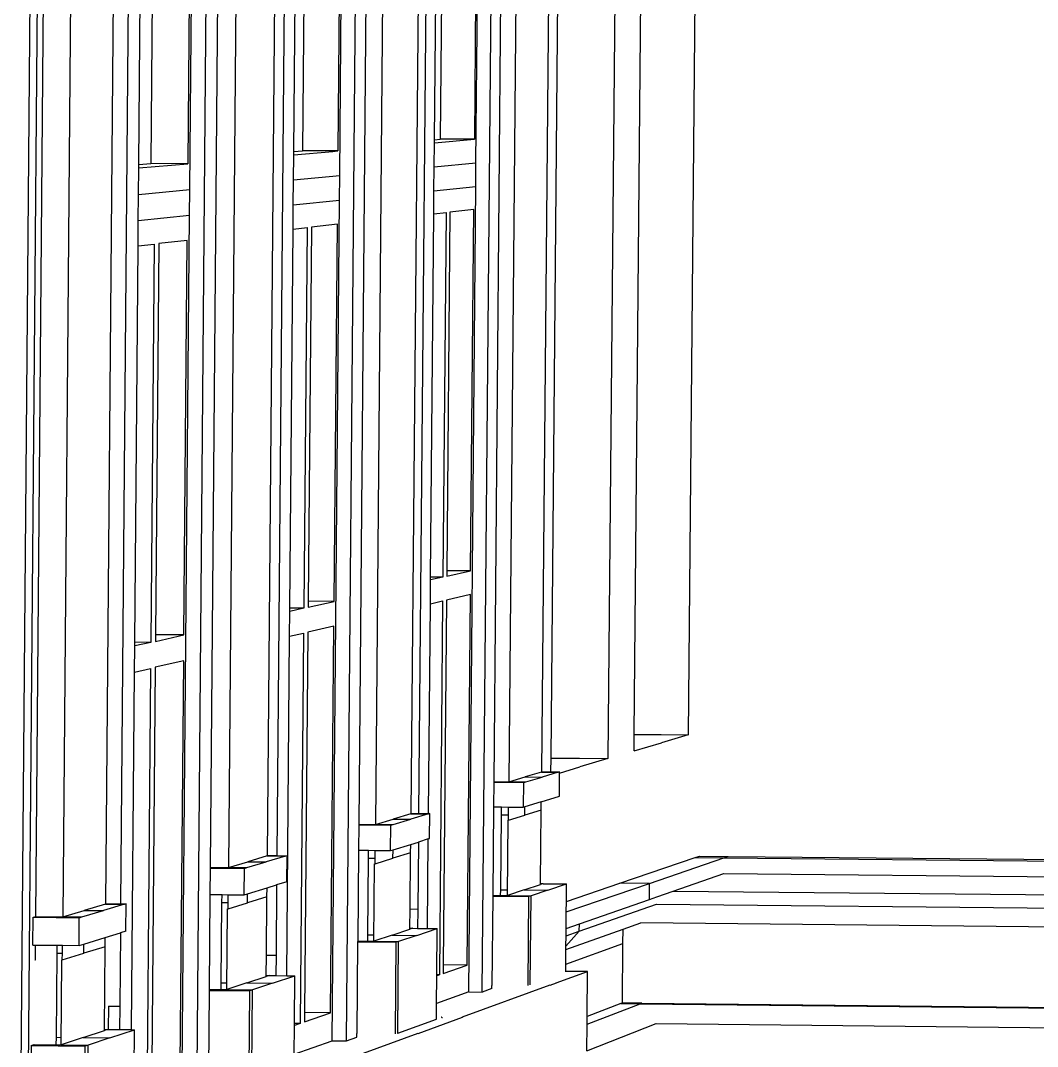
# Model space of a CAD drawing. Extents: x -106 to 80, y -44 to 65.
# Drawn here: x 62.13 to 70.2, y -1.92 to 6.22 of the extents above; entities that cross this region are included whole.
import ezdxf

# ---------------------------------------------------------------- set-up
doc = ezdxf.new("R2010")
doc.units = 0
doc.layers.get('0').update_dxf_attribs({"linetype": 'CONTINUOUS'})

msp = doc.modelspace()

# ---------------------------------------------------------------- linework, layer by layer
for p, q in [((62.1855, -2.7192), (62.4309, 26.7885)), ((62.1266, -2.7403), (62.3679, 26.3141)), ((66.9597, 19.3569), (66.7901, 0.3629)), ((67.5934, 19.0352), (67.4269, 0.5516)), ((63.0087, 9.6081), (62.9213, -0.7902)), ((64.2467, 9.5085), (64.1617, -0.4083)), ((65.3697, 9.4182), (65.2869, -0.0738)), ((66.3385, 0.3667), (66.4175, 9.277)), ((66.9994, 0.5551), (67.077, 9.2265)), ((64.6605, 4.9896), (64.6786, 7.0865)), ((64.7138, -1.8789), (64.7914, 7.0879)), ((65.7422, 5.0902), (65.7599, 7.0994)), ((65.7925, -1.4913), (65.8681, 7.1007)), ((63.4703, 4.8789), (63.4889, 7.0723)), ((63.527, -2.3054), (63.6067, 7.0737)), ((65.9435, 7.0616), (65.8829, 0.1793)), ((66.0637, 7.0616), (66.003, 0.1783)), ((66.3229, 7.0651), (66.2627, 0.2578)), ((62.2473, -0.8913), (62.3118, 6.8588)), ((62.5261, 6.8586), (62.4614, -0.8934)), ((62.8653, 6.8651), (62.801, -0.789)), ((63.065, 5.0767), (63.0801, 6.8705)), ((63.1758, 6.8724), (63.1608, 5.0848)), ((63.4704, 6.878), (63.4552, 5.084)), ((63.6954, 6.8863), (63.6325, -0.5012)), ((63.8398, 6.8862), (63.7768, -0.5025)), ((64.148, 6.892), (64.0855, -0.4076)), ((64.2958, 5.1807), (64.3105, 6.8941)), ((64.3796, 6.8954), (64.3649, 5.1865)), ((64.6616, 6.9008), (64.6468, 5.1858)), ((64.8723, 6.9062), (64.8111, -0.159)), ((65.0051, 6.9061), (64.9437, -0.1602)), ((65.2871, 6.9116), (65.2262, -0.0733)), ((65.4125, 5.275), (65.4268, 6.9154)), ((65.4736, 6.9163), (65.4593, 5.2789)), ((65.7442, 6.9215), (65.7297, 5.2782)), ((65.4106, 5.0594), (65.4123, 5.2511)), ((65.4123, 5.2511), (65.7297, 5.2782)), ((65.4123, 5.2511), (65.4125, 5.275)), ((65.4125, 5.275), (65.4593, 5.2789)), ((65.7297, 5.2782), (65.4593, 5.2789)), ((64.2938, 4.9555), (64.2956, 5.1558)), ((64.2956, 5.1558), (64.6058, 5.1823)), ((64.2956, 5.1558), (64.2958, 5.1807)), ((64.2958, 5.1807), (64.3649, 5.1865)), ((64.6058, 5.1859), (64.3649, 5.1865)), ((64.6058, 5.1823), (64.6058, 5.1859)), ((64.6468, 5.1858), (64.6058, 5.1859)), ((64.6058, 5.1823), (64.6468, 5.1858)), ((63.063, 4.841), (63.0648, 5.0507)), ((63.0648, 5.0507), (63.4552, 5.084)), ((63.0648, 5.0507), (63.065, 5.0767)), ((63.065, 5.0767), (63.1608, 5.0848)), ((63.4552, 5.084), (63.1608, 5.0848)), ((65.4089, 4.8701), (65.4106, 5.0594)), ((65.4106, 5.0594), (65.7422, 5.0902)), ((65.7406, 4.9034), (65.7422, 5.0902)), ((64.2938, 4.9555), (64.6605, 4.9896)), ((64.6588, 4.7946), (64.6605, 4.9896)), ((64.2921, 4.7578), (64.2938, 4.9555)), ((65.4089, 4.8701), (65.7406, 4.9034)), ((65.6844, -1.4901), (65.7406, 4.9034)), ((63.0613, 4.634), (63.063, 4.841)), ((63.063, 4.841), (63.4703, 4.8789)), ((63.4686, 4.6749), (63.4703, 4.8789)), ((65.4073, 4.6862), (65.4089, 4.8701)), ((64.2905, 4.5657), (64.2921, 4.7578)), ((64.2921, 4.7578), (64.6588, 4.7946)), ((64.6012, -1.8777), (64.6588, 4.7946)), ((63.0613, 4.634), (63.4686, 4.6749)), ((63.4094, -2.304), (63.4686, 4.6749)), ((65.3821, 1.8028), (65.4073, 4.6862)), ((65.4073, 4.6862), (65.5047, 4.6967)), ((65.5047, 4.6967), (65.4794, 1.8021)), ((65.5353, 4.7), (65.5104, 1.8526)), ((65.7248, 4.7205), (65.5353, 4.7)), ((65.6997, 1.8513), (65.7248, 4.7205)), ((63.0596, 4.433), (63.0613, 4.634)), ((64.2646, 1.5564), (64.2905, 4.5657)), ((64.2905, 4.5657), (64.4019, 4.5778)), ((64.4019, 4.5778), (64.3759, 1.5557)), ((64.4353, 4.5814), (64.4097, 1.6107)), ((64.6418, 4.6036), (64.4353, 4.5814)), ((64.6159, 1.6093), (64.6418, 4.6036)), ((63.0331, 1.2852), (63.0596, 4.433)), ((63.0596, 4.433), (63.1875, 4.4468)), ((63.1875, 4.4468), (63.1608, 1.2842)), ((63.224, 4.4507), (63.1978, 1.3446)), ((63.45, 4.4751), (63.224, 4.4507)), ((63.4235, 1.3429), (63.45, 4.4751)), ((65.3819, 1.7803), (65.3821, 1.8028)), ((65.4794, 1.8021), (65.3819, 1.7803)), ((65.4794, 1.8021), (65.3821, 1.8028)), ((65.5104, 1.8526), (65.51, 1.809)), ((65.51, 1.809), (65.6997, 1.8513)), ((65.6997, 1.8513), (65.5104, 1.8526)), ((65.3803, 1.5909), (65.3819, 1.7803)), ((65.698, 1.6643), (65.5084, 1.6205)), ((65.6722, -1.2782), (65.698, 1.6643)), ((64.2644, 1.5307), (64.2646, 1.5564)), ((64.3759, 1.5557), (64.2644, 1.5307)), ((64.3759, 1.5557), (64.2646, 1.5564)), ((64.4097, 1.6107), (64.4093, 1.5631)), ((64.4093, 1.5631), (64.6159, 1.6093)), ((64.6159, 1.6093), (64.4097, 1.6107)), ((65.3657, -0.0745), (65.3803, 1.5909)), ((65.3803, 1.5909), (65.4777, 1.6134)), ((65.4777, 1.6134), (65.4518, -1.3551)), ((65.5084, 1.6205), (65.483, -1.2762)), ((64.2627, 1.3329), (64.2644, 1.5307)), ((64.6142, 1.414), (64.4076, 1.3663)), ((64.5877, -1.6567), (64.6142, 1.414)), ((63.1978, 1.3446), (63.1973, 1.2924)), ((63.1973, 1.2924), (63.4235, 1.3429)), ((63.4235, 1.3429), (63.1978, 1.3446)), ((64.2396, -1.3622), (64.2627, 1.3329)), ((64.2627, 1.3329), (64.3742, 1.3586)), ((64.3742, 1.3586), (64.3476, -1.7405)), ((64.4076, 1.3663), (64.3816, -1.6545)), ((63.0311, 1.0485), (63.0328, 1.2557)), ((63.0328, 1.2557), (63.0331, 1.2852)), ((63.1608, 1.2842), (63.0328, 1.2557)), ((63.1608, 1.2842), (63.0331, 1.2852)), ((63.0311, 1.0485), (63.159, 1.0781)), ((63.159, 1.0781), (63.1317, -2.1649)), ((63.1956, 1.0865), (63.1689, -2.0706)), ((63.4218, 1.1387), (63.1956, 1.0865)), ((63.3945, -2.0732), (63.4218, 1.1387)), ((63.0072, -1.7902), (63.0311, 1.0485)), ((66.9982, 0.4236), (66.9994, 0.5541)), ((66.9994, 0.5541), (66.9994, 0.5551)), ((66.9994, 0.5551), (67.4269, 0.5516)), ((66.9994, 0.5541), (67.4269, 0.5506)), ((67.4269, 0.5506), (67.2145, 0.4877)), ((67.2601, 0.552), (67.2601, 0.5529)), ((67.4269, 0.5506), (67.4269, 0.5516)), ((66.9982, 0.4226), (67.2145, 0.4877)), ((66.9982, 0.4236), (66.9982, 0.4226)), ((66.3375, 0.2572), (66.3385, 0.3657)), ((66.3385, 0.3657), (66.3385, 0.3667)), ((66.3385, 0.3667), (66.7901, 0.3629)), ((66.3385, 0.3657), (66.7901, 0.3619)), ((66.7901, 0.3619), (66.5658, 0.2954)), ((66.6189, 0.3633), (66.6189, 0.3643)), ((66.7901, 0.3619), (66.7901, 0.3629)), ((66.2626, 0.2547), (66.1335, 0.2167)), ((66.2627, 0.2578), (66.2626, 0.2547)), ((66.2626, 0.2547), (66.3955, 0.2536)), ((66.2627, 0.2578), (66.3375, 0.2572)), ((66.3955, 0.2536), (66.267, 0.2155)), ((66.3375, 0.2572), (66.4059, 0.2566)), ((66.4059, 0.2566), (66.3955, 0.2536)), ((66.4041, 0.0628), (66.4058, 0.2473)), ((66.4058, 0.2473), (66.5658, 0.2954)), ((66.4058, 0.2473), (66.4059, 0.2566)), ((65.8828, 0.1744), (65.8811, -0.0217)), ((65.8829, 0.1793), (65.8828, 0.1744)), ((65.8828, 0.1744), (66.1212, 0.1724)), ((65.8829, 0.1793), (66.003, 0.1783)), ((66.003, 0.1783), (66.1335, 0.2167)), ((66.003, 0.1783), (66.1372, 0.1771)), ((66.1195, -0.0238), (66.1212, 0.1724)), ((66.1212, 0.1724), (66.1372, 0.1771)), ((66.1335, 0.2167), (66.267, 0.2155)), ((66.1372, 0.1771), (66.267, 0.2155)), ((66.2605, 0.0191), (66.1314, -0.0202)), ((66.26, -0.047), (66.2605, 0.0191)), ((66.2605, 0.0191), (66.4041, 0.0628)), ((65.2262, -0.0767), (65.0858, -0.1182)), ((65.3646, -0.078), (65.2249, -0.1195)), ((65.2262, -0.0733), (65.2869, -0.0738)), ((65.2262, -0.0733), (65.2262, -0.0767)), ((65.2262, -0.0767), (65.3646, -0.078)), ((65.2869, -0.0738), (65.3657, -0.0745)), ((65.3758, -0.0746), (65.3646, -0.078)), ((65.3657, -0.0745), (65.3758, -0.0746)), ((65.3741, -0.2735), (65.3758, -0.0746)), ((65.8811, -0.0217), (65.8749, -0.7242)), ((65.8811, -0.0217), (65.9445, -0.0222)), ((65.9439, -0.0849), (65.9445, -0.0222)), ((65.9445, -0.0222), (66.0012, -0.0227)), ((66.0006, -0.0855), (66.0012, -0.0227)), ((66.0012, -0.0227), (66.1195, -0.0238)), ((66.1314, -0.0202), (66.1195, -0.0238)), ((66.1308, -0.0866), (66.1314, -0.0202)), ((66.26, -0.047), (66.1308, -0.0866)), ((66.2548, -0.6312), (66.26, -0.047)), ((64.8111, -0.159), (64.9437, -0.1602)), ((64.8111, -0.159), (64.8111, -0.1643)), ((64.9437, -0.1602), (65.0858, -0.1182)), ((64.9437, -0.1602), (65.0836, -0.1614)), ((65.0662, -0.1666), (65.0836, -0.1614)), ((65.0836, -0.1614), (65.2249, -0.1195)), ((65.0858, -0.1182), (65.2249, -0.1195)), ((65.9387, -0.6792), (65.9439, -0.0849)), ((65.9439, -0.0849), (66.0006, -0.0855)), ((65.9915, -0.7254), (65.9968, -0.1277)), ((65.9968, -0.1277), (66.0003, -0.1267)), ((66.0003, -0.1267), (66.0006, -0.0855)), ((66.0003, -0.1267), (66.1308, -0.0866)), ((64.8111, -0.1643), (64.8093, -0.3656)), ((64.8111, -0.1643), (65.0662, -0.1666)), ((65.0645, -0.368), (65.0662, -0.1666)), ((65.0836, -0.3621), (65.2241, -0.3193)), ((65.2235, -0.3863), (65.2241, -0.3193)), ((65.2241, -0.3193), (65.2849, -0.3007)), ((65.2849, -0.3007), (65.2802, -0.8327)), ((65.364, -0.2766), (65.2849, -0.3007)), ((65.3578, -0.9867), (65.364, -0.2766)), ((65.364, -0.2766), (65.3741, -0.2735)), ((64.8093, -0.3656), (64.8031, -1.0866)), ((64.8093, -0.3656), (64.8889, -0.3663)), ((64.8884, -0.4277), (64.8889, -0.3663)), ((64.8889, -0.3663), (64.942, -0.3668)), ((64.9414, -0.4282), (64.942, -0.3668)), ((64.942, -0.3668), (65.0645, -0.368)), ((65.0645, -0.368), (65.0836, -0.3621)), ((65.0831, -0.4295), (65.0836, -0.3621)), ((65.2235, -0.3863), (65.0831, -0.4295)), ((65.2196, -0.8321), (65.2235, -0.3863)), ((63.7768, -0.5025), (63.932, -0.4567)), ((63.9228, -0.5039), (64.0773, -0.4581)), ((64.0855, -0.4114), (63.932, -0.4567)), ((63.932, -0.4567), (64.0773, -0.4581)), ((64.2299, -0.4127), (64.0773, -0.4581)), ((64.0855, -0.4076), (64.1617, -0.4083)), ((64.0855, -0.4076), (64.0855, -0.4114)), ((64.0855, -0.4114), (64.2299, -0.4127)), ((64.1617, -0.4083), (64.2422, -0.4091)), ((64.2422, -0.4091), (64.2299, -0.4127)), ((64.2404, -0.6169), (64.2422, -0.4091)), ((64.8831, -1.0375), (64.8884, -0.4277)), ((64.8884, -0.4277), (64.9414, -0.4282)), ((64.9319, -1.0879), (64.9372, -0.4744)), ((64.9372, -0.4744), (64.941, -0.4732)), ((64.941, -0.4732), (64.9414, -0.4282)), ((64.941, -0.4732), (65.0831, -0.4295)), ((66.8855, -0.6271), (67.4823, -0.4245)), ((67.12, -0.6293), (67.711, -0.4266)), ((67.4823, -0.4245), (67.5169, -0.4127)), ((67.4823, -0.4245), (67.711, -0.4266)), ((67.5169, -0.4127), (67.7453, -0.4149)), ((67.711, -0.4266), (67.7453, -0.4149)), ((67.711, -0.4266), (71.7018, -0.4638)), ((67.7453, -0.4149), (71.332, -0.4482)), ((63.6325, -0.507), (63.6307, -0.7175)), ((63.6325, -0.5012), (63.7768, -0.5025)), ((63.6325, -0.5012), (63.6325, -0.507)), ((63.6325, -0.507), (63.9038, -0.5096)), ((63.7768, -0.5025), (63.9228, -0.5039)), ((63.902, -0.7201), (63.9038, -0.5096)), ((63.9038, -0.5096), (63.9228, -0.5039)), ((67.3069, -0.6911), (67.7099, -0.5507)), ((67.7099, -0.5507), (71.7006, -0.5885)), ((64.0833, -0.6648), (64.1597, -0.6416)), ((64.1597, -0.6416), (64.1549, -1.1995)), ((64.2404, -0.6169), (64.1597, -0.6416)), ((66.1255, -0.681), (66.2547, -0.6382)), ((66.2547, -0.6382), (66.2548, -0.6312)), ((66.2754, -0.6314), (66.2547, -0.6382)), ((66.2754, -0.6314), (66.2548, -0.6312)), ((66.2548, -0.6312), (66.2754, -0.6314)), ((66.2754, -0.6314), (66.4612, -0.6332)), ((66.3125, -0.6828), (66.4612, -0.6332)), ((66.4594, -0.8558), (67.12, -0.6293)), ((66.46, -0.7715), (66.8855, -0.6271)), ((66.46, -0.7715), (66.4612, -0.6332)), ((67.12, -0.6293), (66.8855, -0.6271)), ((67.1189, -0.7566), (67.12, -0.6293)), ((63.6307, -0.7175), (63.6243, -1.4711)), ((63.6307, -0.7175), (63.7265, -0.7184)), ((63.726, -0.7801), (63.7265, -0.7184)), ((63.7265, -0.7184), (63.7749, -0.7189)), ((63.7744, -0.7806), (63.7749, -0.7189)), ((63.7749, -0.7189), (63.902, -0.7201)), ((63.902, -0.7201), (63.9298, -0.7116)), ((63.9292, -0.7821), (63.9298, -0.7116)), ((63.9298, -0.7116), (64.0833, -0.6648)), ((64.0827, -0.7349), (64.0833, -0.6648)), ((65.8749, -0.7302), (65.8686, -1.439)), ((65.8749, -0.7242), (65.9915, -0.7254)), ((65.8749, -0.7242), (65.8749, -0.7302)), ((65.8749, -0.7302), (65.9739, -0.7312)), ((65.9383, -0.7248), (65.9387, -0.6792)), ((65.9387, -0.6792), (65.9919, -0.6797)), ((65.9915, -0.7254), (65.9739, -0.7312)), ((65.9739, -0.7312), (66.162, -0.733)), ((66.1255, -0.681), (65.9915, -0.7254)), ((65.9915, -0.7254), (66.1795, -0.7272)), ((66.1255, -0.681), (66.3125, -0.6828)), ((66.1795, -0.7272), (66.162, -0.733)), ((66.1732, -1.4346), (66.1795, -0.7272)), ((66.3125, -0.6828), (66.1795, -0.7272)), ((67.1768, -0.7364), (67.3069, -0.6911)), ((67.3069, -0.6911), (71.6017, -0.7325)), ((62.801, -0.7931), (62.6322, -0.843)), ((62.9522, -0.7946), (62.7843, -0.8445)), ((62.801, -0.789), (62.9213, -0.7902)), ((62.801, -0.789), (62.801, -0.7931)), ((62.801, -0.7931), (62.9522, -0.7946)), ((62.9213, -0.7902), (62.9657, -0.7906)), ((62.9657, -0.7906), (62.9522, -0.7946)), ((62.9639, -1.0085), (62.9657, -0.7906)), ((63.7206, -1.4176), (63.726, -0.7801)), ((63.726, -0.7801), (63.7744, -0.7806)), ((63.774, -0.8298), (63.7744, -0.7806)), ((63.774, -0.8298), (63.9292, -0.7821)), ((64.0827, -0.7349), (63.9292, -0.7821)), ((64.0787, -1.1987), (64.0827, -0.7349)), ((66.1557, -1.4409), (66.162, -0.733)), ((66.4592, -0.8558), (66.46, -0.7715)), ((66.5624, -1.0085), (67.1763, -0.7931)), ((66.5629, -0.9503), (67.1189, -0.7566)), ((67.1189, -0.7566), (67.1768, -0.7364)), ((67.1763, -0.7931), (71.6007, -0.8363)), ((62.2261, -0.8975), (62.2473, -0.8913)), ((62.2473, -0.8913), (62.4614, -0.8934)), ((62.4614, -0.8934), (62.6322, -0.843)), ((62.4614, -0.8934), (62.6144, -0.895)), ((62.5934, -0.9012), (62.6144, -0.895)), ((62.6144, -0.895), (62.7843, -0.8445)), ((62.6322, -0.843), (62.7843, -0.8445)), ((63.7644, -1.4726), (63.7698, -0.8311)), ((63.7698, -0.8311), (63.774, -0.8298)), ((65.2183, -0.9853), (65.2196, -0.8321)), ((65.2196, -0.8321), (65.2802, -0.8327)), ((65.2802, -0.8327), (65.2789, -0.9859)), ((66.4581, -0.9868), (66.4592, -0.8559)), ((66.4582, -0.9867), (66.4594, -0.8558)), ((66.4592, -0.8559), (66.4594, -0.8558)), ((66.4594, -0.8558), (66.4592, -0.8558)), ((66.4592, -0.8559), (66.4592, -0.8558)), ((62.2242, -1.1183), (62.2261, -0.8975)), ((62.2261, -0.8975), (62.5934, -0.9012)), ((62.5916, -1.1221), (62.5934, -0.9012)), ((66.4582, -0.9867), (66.5629, -0.9503)), ((66.5624, -1.0085), (66.5629, -0.9503)), ((66.9101, -0.9934), (67.0517, -0.9431)), ((71.3269, -0.9855), (67.0517, -0.9431)), ((62.7987, -1.0589), (62.9193, -1.0221)), ((62.9193, -1.0221), (62.9144, -1.6039)), ((62.9639, -1.0085), (62.9193, -1.0221)), ((64.8827, -1.0874), (64.8831, -1.0375)), ((64.8831, -1.0375), (64.9323, -1.038)), ((65.0777, -1.0395), (64.9319, -1.0879)), ((65.0777, -1.0395), (65.2182, -0.9929)), ((65.0777, -1.0395), (65.2725, -1.0415)), ((65.2725, -1.0415), (65.1277, -1.0898)), ((65.2182, -0.9929), (65.2183, -0.9853)), ((65.2407, -0.9855), (65.2182, -0.9929)), ((65.2183, -0.9853), (65.2407, -0.9855)), ((65.2183, -0.9853), (65.2407, -0.9855)), ((65.2407, -0.9855), (65.2789, -0.9859)), ((65.2725, -1.0415), (65.4342, -0.9874)), ((65.2789, -0.9859), (65.3578, -0.9867)), ((65.3578, -0.9867), (65.4342, -0.9874)), ((65.431, -1.3549), (65.4342, -0.9874)), ((66.4566, -1.1545), (66.9101, -0.9934)), ((66.4568, -1.1271), (66.5624, -1.0085)), ((66.4568, -1.1271), (66.4575, -1.0452)), ((66.4575, -1.0452), (66.4581, -0.9868)), ((66.4575, -1.0452), (66.5624, -1.0085)), ((66.4581, -0.9868), (66.4582, -0.9867)), ((66.909, -1.1065), (66.9101, -0.9934)), ((62.2242, -1.1183), (62.417, -1.1203)), ((62.2444, -1.2346), (62.2454, -1.1185)), ((62.4165, -1.1821), (62.417, -1.1203)), ((62.417, -1.1203), (62.4595, -1.1207)), ((62.459, -1.1825), (62.4595, -1.1207)), ((62.4595, -1.1207), (62.5916, -1.1221)), ((62.5916, -1.1221), (62.63, -1.1104)), ((62.6294, -1.1842), (62.63, -1.1104)), ((62.7981, -1.1323), (62.6294, -1.1842)), ((62.63, -1.1104), (62.7987, -1.0589)), ((62.7926, -1.7878), (62.7981, -1.1323)), ((62.7981, -1.1323), (62.7987, -1.0589)), ((64.803, -1.0931), (64.7967, -1.8208)), ((64.8031, -1.0866), (64.803, -1.0931)), ((64.803, -1.0931), (64.9127, -1.0942)), ((64.8031, -1.0866), (64.9319, -1.0879)), ((64.9319, -1.0879), (64.9127, -1.0942)), ((64.9127, -1.0942), (65.1087, -1.0962)), ((64.9319, -1.0879), (65.1277, -1.0898)), ((65.1024, -1.8229), (65.1087, -1.0962)), ((65.1277, -1.0898), (65.1087, -1.0962)), ((65.1214, -1.8176), (65.1277, -1.0898)), ((66.4556, -1.2697), (66.909, -1.1065)), ((66.4566, -1.1545), (66.4568, -1.1271)), ((66.9048, -1.5782), (66.909, -1.1065)), ((62.4109, -1.8507), (62.4165, -1.1821)), ((62.4165, -1.1821), (62.459, -1.1825)), ((62.4585, -1.2368), (62.459, -1.1825)), ((62.4585, -1.2368), (62.6294, -1.1842)), ((64.0773, -1.3605), (64.0787, -1.1987)), ((64.0787, -1.1987), (64.1549, -1.1995)), ((64.1549, -1.1995), (64.1535, -1.3613)), ((66.4556, -1.2697), (66.4566, -1.1545)), ((62.2398, -1.236), (62.2444, -1.2346)), ((62.4483, -1.9112), (62.4539, -1.2382)), ((62.4539, -1.2382), (62.4585, -1.2368)), ((65.483, -1.2762), (65.4824, -1.3444)), ((65.4824, -1.3444), (65.6722, -1.2782)), ((65.6722, -1.2782), (65.483, -1.2762)), ((66.455, -1.3273), (66.4556, -1.2697)), ((63.9238, -1.4197), (64.0773, -1.3689)), ((64.0773, -1.3689), (64.0773, -1.3605)), ((64.0773, -1.3605), (64.1018, -1.3607)), ((64.0773, -1.3605), (64.1018, -1.3607)), ((64.1018, -1.3607), (64.0773, -1.3689)), ((64.1018, -1.3607), (64.1535, -1.3613)), ((64.1271, -1.4219), (64.3038, -1.3629)), ((64.1535, -1.3613), (64.2396, -1.3622)), ((64.2396, -1.3622), (64.3038, -1.3629)), ((64.3005, -1.74), (64.3038, -1.3629)), ((65.429, -1.5815), (65.4309, -1.3624)), ((65.4309, -1.3624), (65.431, -1.3549)), ((65.4518, -1.3551), (65.4309, -1.3624)), ((65.4518, -1.3551), (65.431, -1.3549)), ((66.3802, -1.4189), (66.6281, -1.3284)), ((66.6281, -1.3284), (66.455, -1.3273)), ((66.455, -1.3324), (66.455, -1.3273)), ((66.6249, -1.6846), (66.6281, -1.3284)), ((63.7201, -1.4721), (63.7206, -1.4176)), ((63.7206, -1.4176), (63.7648, -1.418)), ((63.9238, -1.4197), (63.7644, -1.4726)), ((63.9238, -1.4197), (64.1271, -1.4219)), ((64.1271, -1.4219), (63.9689, -1.4747)), ((66.3281, -1.4379), (65.6324, -1.6919)), ((65.8684, -1.464), (65.7925, -1.4913)), ((65.8684, -1.464), (65.8686, -1.439)), ((66.3802, -1.421), (66.3281, -1.44)), ((66.3802, -1.4189), (66.3802, -1.421)), ((63.6242, -1.4782), (63.6177, -2.2394)), ((63.6243, -1.4711), (63.6242, -1.4782)), ((63.6242, -1.4782), (63.7434, -1.4795)), ((63.6243, -1.4711), (63.7644, -1.4726)), ((63.7644, -1.4726), (63.7434, -1.4795)), ((63.7434, -1.4795), (63.948, -1.4817)), ((63.7644, -1.4726), (63.9689, -1.4747)), ((63.9415, -2.2432), (63.948, -1.4817)), ((63.9689, -1.4747), (63.948, -1.4817)), ((63.9623, -2.2356), (63.9689, -1.4747)), ((65.6844, -1.4901), (65.429, -1.5815)), ((65.6844, -1.4901), (65.7925, -1.4913)), ((62.8242, -1.6029), (62.8227, -1.7882)), ((62.8242, -1.6029), (62.9144, -1.6039)), ((62.9144, -1.6039), (62.9129, -1.7892)), ((65.4279, -1.7064), (65.429, -1.5815)), ((66.6243, -1.7461), (67.0457, -1.5849)), ((66.8915, -1.5833), (66.6249, -1.6846)), ((66.9048, -1.5782), (66.8915, -1.5833)), ((66.8915, -1.5833), (67.0457, -1.5849)), ((67.0589, -1.5799), (66.9048, -1.5782)), ((67.0457, -1.5849), (67.0589, -1.5799)), ((67.0457, -1.5849), (71.4589, -1.6321)), ((67.0589, -1.5799), (71.3208, -1.6254)), ((64.3816, -1.6545), (64.381, -1.7288)), ((64.381, -1.7288), (64.5877, -1.6567)), ((64.5877, -1.6567), (64.3816, -1.6545)), ((65.1214, -1.8176), (65.4279, -1.7064)), ((65.6324, -1.6941), (65.2794, -1.823)), ((65.4694, -1.6923), (65.4667, -1.6923)), ((65.4721, -1.6924), (65.4694, -1.6923)), ((65.4721, -1.6924), (65.4759, -1.6924)), ((65.6289, -1.6932), (65.6324, -1.6919)), ((65.6324, -1.6919), (65.6324, -1.6941)), ((66.6243, -1.7461), (66.6249, -1.6846)), ((62.7925, -1.7971), (62.7926, -1.7878)), ((62.8195, -1.7881), (62.7925, -1.7971)), ((62.7926, -1.7878), (62.8195, -1.7881)), ((62.7926, -1.7878), (62.8195, -1.7881)), ((62.8195, -1.7881), (62.8227, -1.7882)), ((62.8227, -1.7882), (62.9129, -1.7892)), ((62.8367, -1.8554), (63.031, -1.7905)), ((62.9129, -1.7892), (63.0072, -1.7902)), ((63.0072, -1.7902), (63.031, -1.7905)), ((63.0278, -2.1637), (63.031, -1.7905)), ((64.2984, -1.986), (64.3004, -1.757)), ((64.3004, -1.757), (64.3005, -1.74)), ((64.3476, -1.7405), (64.3004, -1.757)), ((64.3476, -1.7405), (64.3005, -1.74)), ((66.6224, -1.9575), (67.174, -1.7416)), ((66.6224, -1.9575), (66.6243, -1.7461)), ((67.174, -1.7416), (71.5916, -1.7897)), ((62.4104, -1.9108), (62.4109, -1.8507)), ((62.4109, -1.8507), (62.4488, -1.8511)), ((62.6238, -1.853), (62.4483, -1.9112)), ((62.6238, -1.853), (62.7925, -1.7971)), ((62.6238, -1.853), (62.8367, -1.8554)), ((62.8367, -1.8554), (62.6625, -1.9136)), ((65.2795, -1.8208), (64.0677, -2.2632)), ((64.7138, -1.8789), (64.7965, -1.8492)), ((64.7965, -1.8492), (64.7967, -1.8208)), ((65.1214, -1.8176), (65.1157, -1.8196)), ((62.211, -1.9164), (62.2044, -2.7125)), ((62.211, -1.9164), (62.2342, -1.9088)), ((62.211, -1.9164), (62.4252, -1.9188)), ((62.2342, -1.9088), (62.4483, -1.9112)), ((62.4483, -1.9112), (62.4252, -1.9188)), ((62.4252, -1.9188), (62.6396, -1.9212)), ((62.4483, -1.9112), (62.6625, -1.9136)), ((62.633, -2.7177), (62.6396, -1.9212)), ((62.6625, -1.9136), (62.6396, -1.9212)), ((62.6559, -2.7094), (62.6625, -1.9136)), ((64.2984, -1.986), (64.6012, -1.8777)), ((64.6012, -1.8777), (64.7138, -1.8789))]:
    msp.add_line(p, q)

doc.saveas('drawing.dxf')
